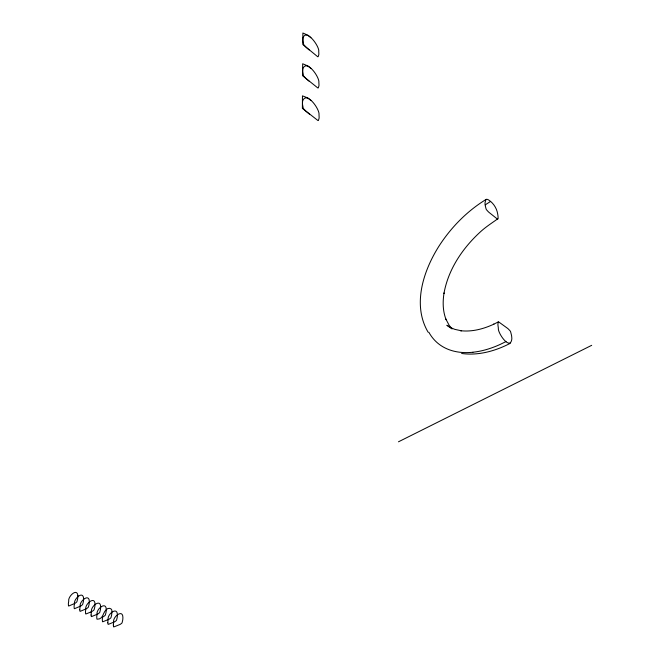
<?xml version="1.0" encoding="UTF-8"?>
<svg xmlns="http://www.w3.org/2000/svg" width="660" height="660" viewBox="0 0 660 660"><rect width="100%" height="100%" fill="white"/><g stroke="black" fill="none" stroke-linecap="round" stroke-linejoin="round"><path stroke-width="0.99" d="M102.581 617.034L103.207 616.72A23.587 12.507 -64.5 0 0 103.801 616.415L105.088 615.409A1.716 0.916 -65 0 0 105.418 614.889L106.07 612.216A20.072 10.593 -65.1 0 0 106.26 609.609C106.276 600.757 95.873 609.295 97.053 614.353A20.204 10.824 -64.8 0 0 96.739 616.96L96.888 618.981A1.708 0.907 -65.1 0 0 97.135 619.22C103.381 619.212 102.564 613.173 106.111 609.807C108.306 607.093 112.918 608.132 111.837 612.232A20.006 10.634 -65.2 0 1 111.656 614.839L111.012 617.504A1.716 0.924 -65 0 1 110.682 618.024L109.395 619.022A23.521 12.556 -64.5 0 1 108.801 619.336L102.721 621.811A1.708 0.916 -65.1 0 1 102.473 621.571L102.308 619.55A20.146 10.873 -64.9 0 1 102.63 616.943M498.168 321.981L497.912 324.489A30.797 12.87 61.4 0 0 498.358 328.028C497.351 332.822 510.353 351.351 511.838 338.926A31.367 13.34 60.9 0 0 511.549 335.462L510.601 331.716A2.632 1.105 61.2 0 0 510.122 330.891L508.266 328.936A37.183 15.823 61.6 0 0 507.416 328.234L498.539 321.808A2.648 1.122 61 0 0 498.168 321.981L493.507 324.332L493.911 324.142C483.598 328.952 472.106 332.021 460.655 330.718L461.381 330.784L454.773 329.348L449.501 327.146L451.135 327.987L446.869 325.231L449.897 327.467M452.075 328.993L449.18 325.347L445.855 319.052L446.102 319.696C442.769 311.223 442.596 301.834 444.048 292.949L443.974 293.42C448.165 269.825 462.107 248.853 479.449 232.749C485.059 227.345 491.84 223.08 498.028 218.617C498.143 218.056 498.094 217.47 498.061 216.901A29.081 11.517 59.1 0 0 497.656 213.832C496.757 208.246 493.424 203.09 488.68 199.996C487.946 199.576 487.08 199.114 486.214 199.361C467.255 210.936 451.283 227.164 439.213 245.767C423.456 270.509 411.98 304.846 428.109 332.178M485.925 199.501L485.026 202.711A28.743 11.22 59.5 0 0 485.248 205.689L486.106 209.038A2.467 0.973 59.2 0 0 486.552 209.822L488.317 211.761A33.825 13.15 59 0 0 489.126 212.479L497.475 219.128A2.458 0.965 59.4 0 0 497.821 219.021M485.298 204.814L490.594 201.407M506.03 341.558L500.181 344.421A97.135 59.639 -48.4 0 1 472.923 352.225M398.475 441.804L591.69 345.32M90.799 612.018L91.921 611.457A23.727 12.391 -64.4 0 0 92.515 611.152L93.794 610.129A1.732 0.907 -64.9 0 0 94.132 609.609L94.801 606.928A20.188 10.502 -65 0 0 95.007 604.312C95.048 595.419 84.662 604.098 85.816 609.114A20.328 10.733 -64.7 0 0 85.486 611.729L85.627 613.759A1.724 0.899 -65 0 0 85.866 613.998L90.626 612.101M510.337 343.274C495.495 351.021 478.451 355.822 461.629 353.479M310.852 100.435L307.898 97.993L302.462 95.857L302.379 108.355L317.905 120.508A2.871 1.287 56 0 0 318.417 120.45L319.093 118.206A34.172 15.37 55.4 0 0 318.995 114.856C320.1 109.56 306.421 90.436 302.651 101.005A33.594 14.949 56.2 0 0 302.495 104.239L303.188 107.968A2.896 1.303 55.7 0 0 303.699 108.867L305.926 111.218A39.641 17.457 55.5 0 0 306.974 112.109L309.606 114.279M310.876 68.442L307.989 66L302.668 63.764L302.593 75.735L317.79 87.928A2.821 1.229 55.6 0 0 318.285 87.887L318.953 85.767A33.528 14.677 55.1 0 0 318.854 82.558C319.836 77.451 306.677 58.756 302.858 68.706A32.967 14.289 55.8 0 0 302.701 71.791L303.385 75.388A2.846 1.246 55.3 0 0 303.889 76.271L306.067 78.598A38.923 16.681 55.1 0 0 307.09 79.497L309.07 81.163M309.144 49.912L307.205 48.238A38.23 15.955 54.9 0 1 306.199 47.347L304.062 45.037A2.788 1.188 55 0 1 303.567 44.17L302.899 40.697A32.373 13.67 55.5 0 1 303.055 37.744C306.438 28.116 319.91 46.934 318.722 51.587A32.926 14.025 54.8 0 1 318.813 54.673L318.161 56.686A2.772 1.171 55.3 0 1 317.674 56.702L302.791 44.476L302.874 33L308.08 35.326L310.909 37.777M472.915 352.258A97.614 59.92 -48.4 0 1 428.885 332.285M107.827 622.809L108.025 624.145A1.7 0.916 -65.2 0 0 108.273 624.385L114.361 621.926A23.455 12.614 -64.6 0 0 114.956 621.621L116.242 620.623A1.708 0.924 -65.1 0 0 116.573 620.111L117.208 617.446A19.948 10.684 -65.2 0 0 117.381 614.848C117.373 606.029 106.961 614.435 108.157 619.525A20.089 10.915 -64.9 0 0 107.852 622.124L107.827 622.809M83.622 598.356L83.614 598.95A20.303 10.403 -64.9 0 1 83.391 601.573L82.706 604.263A1.741 0.899 -64.8 0 1 82.376 604.791L81.089 605.814A23.867 12.284 -64.3 0 1 80.503 606.136L74.465 608.71A1.732 0.891 -64.9 0 1 74.225 608.47L74.101 606.441A20.452 10.634 -64.6 0 1 74.456 603.817C73.45 599.255 82.879 590.23 83.622 598.356M77.88 595.65L77.872 596.244A20.369 10.354 -64.8 0 1 77.632 598.876L76.948 601.573A1.741 0.899 -64.7 0 1 76.609 602.093L75.331 603.124A23.941 12.218 -64.2 0 1 74.745 603.446L68.714 606.045A1.741 0.891 -64.8 0 1 68.475 605.806L68.359 603.768A20.509 10.585 -64.6 0 1 68.722 601.136C67.724 596.599 77.154 587.507 77.88 595.65M91.088 615.038L91.27 616.374A1.716 0.907 -65 0 0 91.517 616.613L97.581 614.097A23.661 12.449 -64.4 0 0 98.175 613.792L99.462 612.777A1.724 0.916 -64.9 0 0 99.792 612.257L100.452 609.584A20.13 10.543 -65.1 0 0 100.65 606.969C100.683 598.092 90.28 606.705 91.451 611.737A20.27 10.783 -64.8 0 0 91.129 614.353L91.088 615.038M79.769 609.782L79.942 611.127A1.724 0.899 -64.9 0 0 80.182 611.358L86.229 608.809A23.801 12.342 -64.3 0 0 86.815 608.495L88.102 607.472A1.732 0.907 -64.8 0 0 88.432 606.944L89.108 604.255A20.245 10.453 -64.9 0 0 89.323 601.639C89.389 592.73 79.002 601.483 80.157 606.474A20.386 10.684 -64.7 0 0 79.81 609.089L79.769 609.782M113.347 625.152L113.545 626.703A1.7 0.916 -65.3 0 0 113.792 626.942L119.897 624.509A23.389 12.664 -64.6 0 0 120.483 624.203L121.77 623.205A1.708 0.932 -65.1 0 0 122.1 622.693L122.727 620.037A19.891 10.725 -65.3 0 0 122.892 617.438C122.867 608.644 112.456 616.985 113.668 622.091A20.031 10.964 -65 0 0 113.371 624.69L113.347 625.152"/></g></svg>
